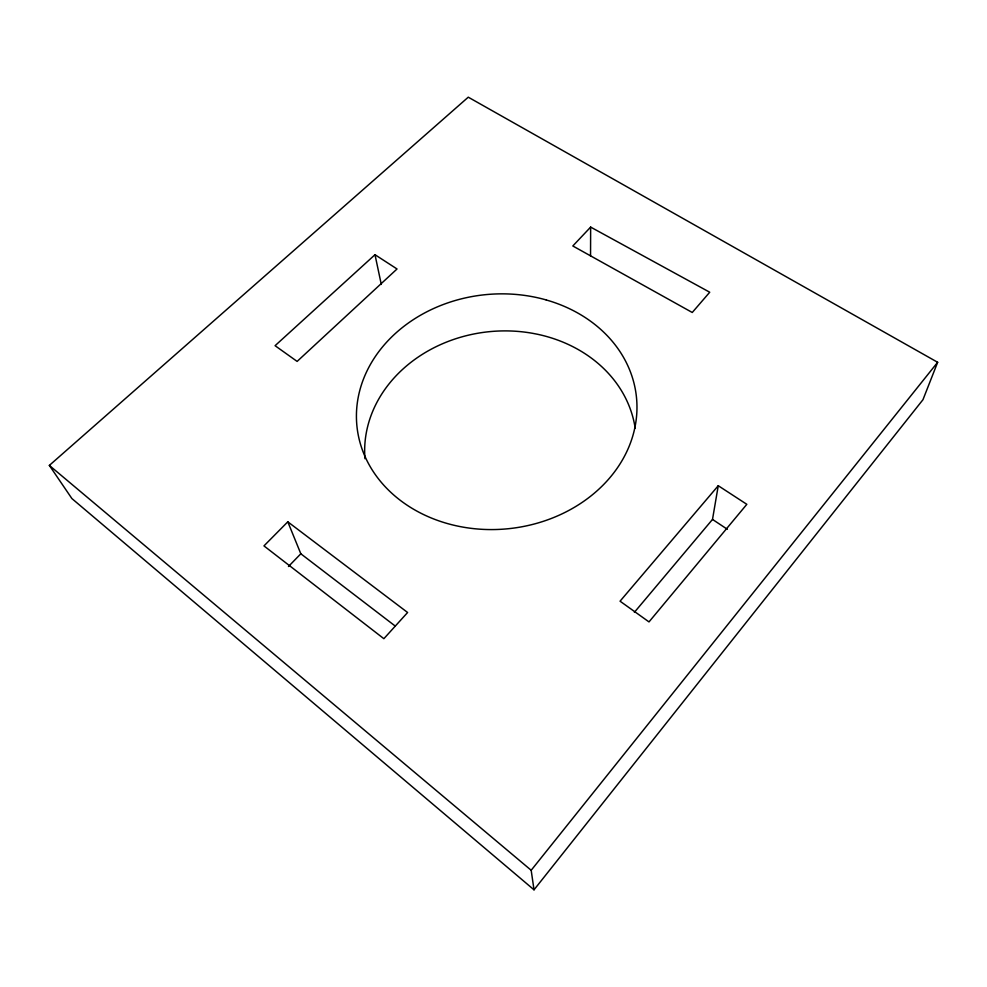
<?xml version="1.0" encoding="UTF-8"?>
<svg xmlns="http://www.w3.org/2000/svg" width="987" height="987" viewBox="0 0 987 987"><rect width="100%" height="100%" fill="white"/><g stroke="black" fill="none" stroke-linecap="round" stroke-linejoin="round"><path stroke-width="1.48" d="M590.547 256.052L590.645 227.096L709.727 292.226L692.257 312.484L572.818 245.973L590.645 227.096M634.37 612.335L712.503 519.421L718.252 485.715L746.826 504.32L649.002 621.909L620.058 601.194L718.252 485.715M937.65 362.291L922.968 399.698L534.016 889.818L71.903 498.571L49.35 465.408L468.27 97.182L937.65 362.291L531.179 870.275L534.016 889.818M288.463 566.501L300.825 553.781L287.797 521.815L263.961 545.897L383.869 638.688L407.606 612.495L287.797 521.815M374.998 254.708L275.077 345.697L297.124 361.415L397.033 268.982L374.998 254.708L381.29 284.416M712.503 519.421L727.37 529.291M300.825 553.781L394.985 625.869M49.35 465.408L531.179 870.275M364.956 458.696A136.033 115.787 -6.1 0 1 532.573 333.31L537.533 334.272A136.033 115.787 -6.1 0 1 635.172 428.099M546.23 299.949L545.54 299.752A140.512 117.576 -6.1 0 0 358.084 434.194A140.512 117.576 -6.1 0 0 583.083 501.766A140.512 117.576 -6.1 0 0 551.054 301.417L546.23 299.949"/></g></svg>
